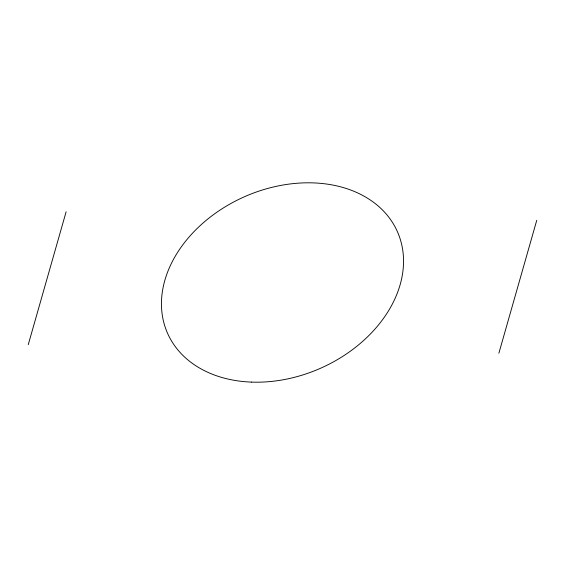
<?xml version="1.0" encoding="UTF-8"?>
<svg xmlns="http://www.w3.org/2000/svg" width="565" height="565" viewBox="0 0 565 565"><rect width="100%" height="100%" fill="white"/><g stroke="black" fill="none" stroke-linecap="round" stroke-linejoin="round"><path stroke-width="0.85" d="M28.25 344.671L66.126 211.776M498.874 353.224L536.75 220.329M251.305 382.095A125.649 93.811 -23.8 0 0 399.377 236.608A125.649 93.811 -23.8 0 0 196.818 228.797A125.649 93.811 -23.8 0 0 251.305 382.095"/></g></svg>
